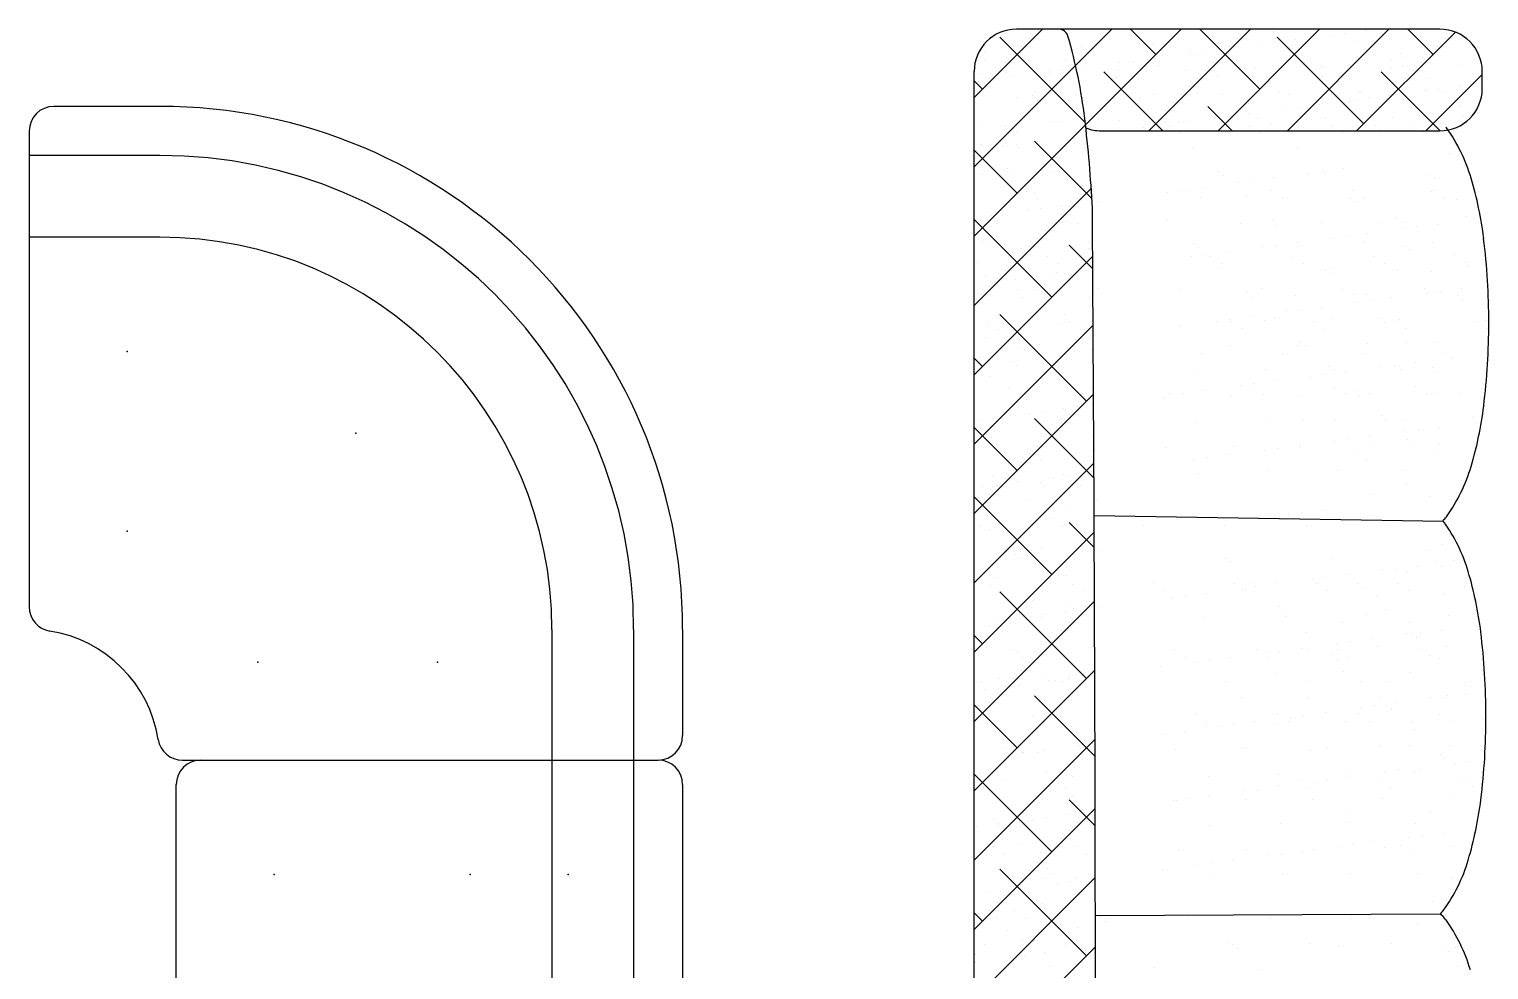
# Model space of a CAD drawing. Extents: x -42728 to 99010, y -18674 to 47645.
# Drawn here: x -560 to 1674, y 7166 to 8604 of the extents above; entities that cross this region are included whole.
import ezdxf

# ---------------------------------------------------------------- set-up
doc = ezdxf.new("R2010")
doc.units = 0
doc.header["$LTSCALE"] = 100
doc.header["$MEASUREMENT"] = 0
doc.layers.get('0').update_dxf_attribs({"linetype": 'CONTINUOUS'})

# ---------------------------------------------------------------- blocks, each defined once
blk = doc.blocks.new('A$C23C13721')
for p, q in [((0, 2538.2), (210.6, 2748.8)), ((0, 2432.1), (316.7, 2748.8)), ((0, 2644.2), (104.6, 2748.8)), ((712.8, 2748.8), (64.8, 2748.8)), ((278, 2710.1), (239.4, 2748.8)), ((267.2, 2593.3), (422.8, 2748.8)), ((437.1, 2657.1), (345.5, 2748.8)), ((373.3, 2593.3), (528.8, 2748.8)), ((479.4, 2593.3), (634.9, 2748.8)), ((613.1, 2748.4), (613.1, 2748.4)), ((702.3, 2710.1), (663.7, 2748.8)), ((170.1, 2606), (39.4, 2736.6)), ((272.3, 2725.4), (272.3, 2725.4)), ((377, 2726.7), (377, 2726.7)), ((438, 2725.5), (438, 2725.5)), ((458, 2745.2), (458, 2745.2)), ((458.8, 2728.2), (458.8, 2728.2)), ((596.2, 2604.1), (463.7, 2736.6)), ((479.3, 2726.2), (479.3, 2726.2)), ((491.4, 2732.5), (491.4, 2732.5)), ((545.7, 2739.7), (545.7, 2739.7)), ((566.5, 2742.4), (566.5, 2742.4)), ((585.4, 2593.3), (736.5, 2744.3)), ((587.4, 2730.1), (587.4, 2730.1)), ((599, 2746.7), (599, 2746.7)), ((692.1, 2731.5), (692.1, 2731.5)), ((15.3, 2715), (15.3, 2715)), ((61.9, 2722), (61.9, 2722)), ((164.3, 2721.5), (164.3, 2721.5)), ((170.4, 2718.2), (170.4, 2718.2)), ((276, 2704.1), (276, 2704.1)), ((330.4, 2716.8), (330.4, 2716.8)), ((330.4, 2711.3), (330.4, 2711.3)), ((337.8, 2710.1), (337.8, 2710.1)), ((351.2, 2714), (351.2, 2714)), ((383.7, 2718.3), (383.7, 2718.3)), ((492.8, 2713.3), (492.8, 2713.3)), ((652.9, 2711.9), (652.9, 2711.9)), ((660.3, 2705.2), (660.3, 2705.2)), ((0, 64.8), (0, 2684)), ((8, 2680.6), (8, 2680.6)), ((16.1, 2701.4), (16.1, 2701.4)), ((33, 2690.7), (33, 2690.7)), ((50.1, 2683.1), (50.1, 2683.1)), ((115, 2683), (115, 2683)), ((116, 2684.5), (116, 2684.5)), ((135.8, 2685.7), (135.8, 2685.7)), ((140.6, 2701.6), (140.6, 2701.6)), ((168.3, 2690), (168.3, 2690)), ((288.8, 2593.3), (198.5, 2683.6)), ((210.2, 2681.7), (210.2, 2681.7)), ((220.7, 2685.8), (220.7, 2685.8)), ((222.7, 2697.1), (222.7, 2697.1)), ((243.5, 2699.9), (243.5, 2699.9)), ((265.2, 2701.9), (265.2, 2701.9)), ((282.1, 2691.1), (282.1, 2691.1)), ((323, 2685.3), (323, 2685.3)), ((389.8, 2702.1), (389.8, 2702.1)), ((406.6, 2691.3), (406.6, 2691.3)), ((431.1, 2689.2), (431.1, 2689.2)), ((514.3, 2702.3), (514.3, 2702.3)), ((531.2, 2691.6), (531.2, 2691.6)), ((535.8, 2690.6), (535.8, 2690.6)), ((713.1, 2593.3), (622.8, 2683.6)), ((638.1, 2690.1), (638.1, 2690.1)), ((638.9, 2702.5), (638.9, 2702.5)), ((655.8, 2691.8), (655.8, 2691.8)), ((746.1, 2694), (746.1, 2694)), ((763.5, 2702.8), (763.5, 2702.8)), ((777.6, 2658.1), (777.6, 2684)), ((12.9, 2657.1), (0, 2670)), ((7.3, 2668.8), (7.3, 2668.8)), ((28.2, 2671.5), (28.2, 2671.5)), ((60.7, 2675.8), (60.7, 2675.8)), ((217.6, 2675), (217.6, 2675)), ((372.6, 2678.2), (372.6, 2678.2)), ((532.7, 2676.8), (532.7, 2676.8)), ((540, 2670.1), (540, 2670.1)), ((691.5, 2593.3), (777.6, 2679.4)), ((695.1, 2673.3), (695.1, 2673.3)), ((743.6, 2662.1), (743.6, 2662.1)), ((64.5, 2644.9), (64.5, 2644.9)), ((89.9, 2646.6), (89.9, 2646.6)), ((93.7, 2652), (93.7, 2652)), ((97.3, 2639.9), (97.3, 2639.9)), ((166.8, 2644.4), (166.8, 2644.4)), ((252.4, 2643.1), (252.4, 2643.1)), ((274.8, 2648.3), (274.8, 2648.3)), ((342.8, 2652.4), (342.8, 2652.4)), ((379.5, 2649.6), (379.5, 2649.6)), ((412.4, 2641.7), (412.4, 2641.7)), ((467.4, 2652.6), (467.4, 2652.6)), ((481.8, 2649.2), (481.8, 2649.2)), ((574.8, 2638.2), (574.8, 2638.2)), ((582.6, 2640.9), (582.6, 2640.9)), ((589.9, 2653), (589.9, 2653)), ((591.9, 2652.9), (591.9, 2652.9)), ((603.4, 2643.7), (603.4, 2643.7)), ((635.9, 2648), (635.9, 2648)), ((690.2, 2655.1), (690.2, 2655.1)), ((694.6, 2654.4), (694.6, 2654.4)), ((711.1, 2657.9), (711.1, 2657.9)), ((716.5, 2653.1), (716.5, 2653.1)), ((734.9, 2636.8), (734.9, 2636.8)), ((394.9, 2593.3), (357.6, 2630.6)), ((388.1, 2615.3), (388.1, 2615.3)), ((419.8, 2635), (419.8, 2635)), ((420.6, 2619.6), (420.6, 2619.6)), ((474.9, 2626.8), (474.9, 2626.8)), ((495.7, 2629.5), (495.7, 2629.5)), ((528.2, 2633.8), (528.2, 2633.8)), ((538.3, 2613.5), (538.3, 2613.5)), ((742.3, 2630.1), (742.3, 2630.1)), ((748.7, 2616.9), (748.7, 2616.9)), ((10.5, 2603.5), (10.5, 2603.5)), ((48.4, 2601.2), (48.4, 2601.2)), ((118.5, 2607.4), (118.5, 2607.4)), ((132.1, 2608), (132.1, 2608)), ((194.4, 2593.3), (712.8, 2593.3)), ((223.2, 2608.7), (223.2, 2608.7)), ((259.6, 2598.4), (259.6, 2598.4)), ((280.4, 2601.2), (280.4, 2601.2)), ((292.2, 2606.6), (292.2, 2606.6)), ((299.5, 2599.9), (299.5, 2599.9)), ((312.9, 2605.4), (312.9, 2605.4)), ((325.6, 2608.2), (325.6, 2608.2)), ((367.2, 2612.6), (367.2, 2612.6)), ((422.1, 2601.9), (422.1, 2601.9)), ((433.6, 2612.1), (433.6, 2612.1)), ((439, 2591.2), (439, 2591.2)), ((454.6, 2603.1), (454.6, 2603.1)), ((546.7, 2602.1), (546.7, 2602.1)), ((563.5, 2591.4), (563.5, 2591.4)), ((614.6, 2601.7), (614.6, 2601.7)), ((622, 2594.9), (622, 2594.9)), ((640.6, 2613), (640.6, 2613)), ((671.2, 2602.4), (671.2, 2602.4)), ((688.1, 2591.6), (688.1, 2591.6)), ((11.9, 2572.9), (11.9, 2572.9)), ((44.2, 2570.1), (44.2, 2570.1)), ((65, 2572.8), (65, 2572.8)), ((65.3, 2590.5), (65.3, 2590.5)), ((180.2, 2489.8), (92.4, 2577.5)), ((97.6, 2577.1), (97.6, 2577.1)), ((151.9, 2584.2), (151.9, 2584.2)), ((171.9, 2571.5), (171.9, 2571.5)), ((189.8, 2590.7), (189.8, 2590.7)), ((314.4, 2590.9), (314.4, 2590.9)), ((65.9, 2498), (0, 2563.9)), ((1.4, 2551.6), (1.4, 2551.6)), ((67, 2567.8), (67, 2567.8)), ((126, 2551.8), (126, 2551.8)), ((169.3, 2567.3), (169.3, 2567.3)), ((179.3, 2564.8), (179.3, 2564.8)), ((334.3, 2568), (334.3, 2568)), ((494.4, 2566.6), (494.4, 2566.6)), ((727.1, 2556.4), (727.1, 2556.4)), ((13, 2526.4), (13, 2526.4)), ((51.7, 2536.4), (51.7, 2536.4)), ((59, 2529.6), (59, 2529.6)), ((121.1, 2530.3), (121.1, 2530.3)), ((374.2, 2531.5), (374.2, 2531.5)), ((381.5, 2524.7), (381.5, 2524.7)), ((511.8, 2528.1), (511.8, 2528.1)), ((532.6, 2530.8), (532.6, 2530.8)), ((536.6, 2528), (536.6, 2528)), ((565.1, 2535.1), (565.1, 2535.1)), ((696.6, 2526.6), (696.6, 2526.6)), ((751.2, 2539.8), (751.2, 2539.8)), ((0, 2326), (179.3, 2505.3)), ((317.3, 2502.4), (317.3, 2502.4)), ((349.8, 2506.7), (349.8, 2506.7)), ((404.1, 2513.9), (404.1, 2513.9)), ((424.9, 2516.6), (424.9, 2516.6)), ((457.5, 2520.9), (457.5, 2520.9)), ((579, 2502), (579, 2502)), ((703.5, 2502.2), (703.5, 2502.2)), ((704, 2519.8), (704, 2519.8)), ((69.5, 2490.8), (69.5, 2490.8)), ((80.7, 2501.1), (80.7, 2501.1)), ((93.8, 2497.8), (93.8, 2497.8)), ((97.6, 2490.3), (97.6, 2490.3)), ((171.8, 2490.3), (171.8, 2490.3)), ((188.8, 2485.5), (188.8, 2485.5)), ((296.4, 2499.7), (296.4, 2499.7)), ((329.8, 2501.5), (329.8, 2501.5)), ((346.7, 2490.8), (346.7, 2490.8)), ((416.3, 2492.8), (416.3, 2492.8)), ((454.4, 2501.8), (454.4, 2501.8)), ((471.3, 2491), (471.3, 2491)), ((576.4, 2491.5), (576.4, 2491.5)), ((583.8, 2484.7), (583.8, 2484.7)), ((595.8, 2491.2), (595.8, 2491.2)), ((699.6, 2500.2), (699.6, 2500.2)), ((720.4, 2491.5), (720.4, 2491.5)), ((738.8, 2487.9), (738.8, 2487.9)), ((118.9, 2338.9), (0, 2457.8)), ((26.8, 2464.2), (26.8, 2464.2)), ((81.1, 2471.4), (81.1, 2471.4)), ((101.9, 2474.1), (101.9, 2474.1)), ((133.7, 2461.3), (133.7, 2461.3)), ((134.4, 2478.4), (134.4, 2478.4)), ((296.1, 2457.7), (296.1, 2457.7)), ((645.7, 2458.8), (645.7, 2458.8)), ((753.7, 2462.7), (753.7, 2462.7)), ((764, 2457.7), (764, 2457.7)), ((15.5, 2449.4), (15.5, 2449.4)), ((33.7, 2451.4), (33.7, 2451.4)), ((123.6, 2453.3), (123.6, 2453.3)), ((141, 2454.5), (141, 2454.5)), ((158.3, 2451.6), (158.3, 2451.6)), ((407.4, 2452.1), (407.4, 2452.1)), ((456.1, 2456.4), (456.1, 2456.4)), ((463.5, 2449.6), (463.5, 2449.6)), ((532, 2452.3), (532, 2452.3)), ((602, 2436.4), (602, 2436.4)), ((618.6, 2452.8), (618.6, 2452.8)), ((656.3, 2443.5), (656.3, 2443.5)), ((656.5, 2452.5), (656.5, 2452.5)), ((677.2, 2446.3), (677.2, 2446.3)), ((709.7, 2450.5), (709.7, 2450.5)), ((13.4, 2426.2), (13.4, 2426.2)), ((20.8, 2419.4), (20.8, 2419.4)), ((72, 2413.7), (72, 2413.7)), ((181.6, 2382.3), (145.5, 2418.4)), ((174.3, 2413.2), (174.3, 2413.2)), ((175.8, 2422.6), (175.8, 2422.6)), ((335.9, 2421.3), (335.9, 2421.3)), ((343.3, 2414.5), (343.3, 2414.5)), ((441, 2415.2), (441, 2415.2)), ((461.8, 2417.9), (461.8, 2417.9)), ((494.3, 2422.2), (494.3, 2422.2)), ((498.3, 2417.7), (498.3, 2417.7)), ((548.7, 2429.3), (548.7, 2429.3)), ((569.5, 2432.1), (569.5, 2432.1)), ((597.4, 2421.8), (597.4, 2421.8)), ((658.4, 2416.3), (658.4, 2416.3)), ((702.1, 2423.2), (702.1, 2423.2)), ((0, 2220), (181.5, 2401.4)), ((113, 2400.9), (113, 2400.9)), ((129.9, 2390.2), (129.9, 2390.2)), ((333.3, 2401), (333.3, 2401)), ((354.1, 2403.7), (354.1, 2403.7)), ((362.1, 2401.4), (362.1, 2401.4)), ((379, 2390.6), (379, 2390.6)), ((386.7, 2408), (386.7, 2408)), ((486.7, 2401.6), (486.7, 2401.6)), ((503.6, 2390.8), (503.6, 2390.8)), ((611.3, 2401.8), (611.3, 2401.8)), ((628.1, 2391.1), (628.1, 2391.1)), ((665.7, 2409.6), (665.7, 2409.6)), ((735.8, 2402), (735.8, 2402)), ((752.7, 2391.3), (752.7, 2391.3)), ((5.3, 2389.9), (5.3, 2389.9)), ((18.1, 2372.3), (18.1, 2372.3)), ((55.6, 2387.5), (55.6, 2387.5)), ((118, 2372.6), (118, 2372.6)), ((126.1, 2376.2), (126.1, 2376.2)), ((138.8, 2375.4), (138.8, 2375.4)), ((171.3, 2379.7), (171.3, 2379.7)), ((378.1, 2382.6), (378.1, 2382.6)), ((538.1, 2381.2), (538.1, 2381.2)), ((545.5, 2374.5), (545.5, 2374.5)), ((545.9, 2382.3), (545.9, 2382.3)), ((648.2, 2381.8), (648.2, 2381.8)), ((700.5, 2377.7), (700.5, 2377.7)), ((756.2, 2385.7), (756.2, 2385.7)), ((10.3, 2358.5), (10.3, 2358.5)), ((31.1, 2361.2), (31.1, 2361.2)), ((63.6, 2365.5), (63.6, 2365.5)), ((66, 2351.3), (66, 2351.3)), ((95.4, 2351), (95.4, 2351)), ((190.6, 2351.5), (190.6, 2351.5)), ((315.2, 2351.7), (315.2, 2351.7)), ((417.9, 2346.1), (417.9, 2346.1)), ((439.7, 2351.9), (439.7, 2351.9)), ((564.3, 2352.2), (564.3, 2352.2)), ((688.9, 2352.4), (688.9, 2352.4)), ((704.7, 2346.1), (704.7, 2346.1)), ((714, 2347.5), (714, 2347.5)), ((746.6, 2351.8), (746.6, 2351.8)), ((74.5, 2336.6), (74.5, 2336.6)), ((102.8, 2344.3), (102.8, 2344.3)), ((176.9, 2336.1), (176.9, 2336.1)), ((425.3, 2339.4), (425.3, 2339.4)), ((491.9, 2340.9), (491.9, 2340.9)), ((531.2, 2323.5), (531.2, 2323.5)), ((580.3, 2342.6), (580.3, 2342.6)), ((585.5, 2330.6), (585.5, 2330.6)), ((600, 2344.8), (600, 2344.8)), ((606.4, 2333.4), (606.4, 2333.4)), ((638.9, 2337.7), (638.9, 2337.7)), ((693.2, 2344.8), (693.2, 2344.8)), ((740.4, 2341.2), (740.4, 2341.2)), ((747.7, 2334.5), (747.7, 2334.5)), ((172, 2179.8), (39.4, 2312.4)), ((137.6, 2312.4), (137.6, 2312.4)), ((370.2, 2302.3), (370.2, 2302.3)), ((391, 2305), (391, 2305)), ((394.4, 2301.2), (394.4, 2301.2)), ((423.5, 2309.3), (423.5, 2309.3)), ((443.7, 2303.9), (443.7, 2303.9)), ((460, 2307.5), (460, 2307.5)), ((477.9, 2316.5), (477.9, 2316.5)), ((498.7, 2319.2), (498.7, 2319.2)), ((519, 2301.4), (519, 2301.4)), ((548.4, 2305.2), (548.4, 2305.2)), ((620.1, 2306.1), (620.1, 2306.1)), ((643.6, 2301.7), (643.6, 2301.7)), ((650.7, 2304.7), (650.7, 2304.7)), ((768.1, 2301.9), (768.1, 2301.9)), ((782.5, 2302.6), (782.5, 2302.6)), ((0, 2113.9), (182.2, 2296)), ((20.6, 2295.2), (20.6, 2295.2)), ((20.7, 2300.5), (20.7, 2300.5)), ((37.6, 2289.8), (37.6, 2289.8)), ((128.6, 2299.1), (128.6, 2299.1)), ((145.3, 2300.7), (145.3, 2300.7)), ((162.2, 2290), (162.2, 2290)), ((315.9, 2295.1), (315.9, 2295.1)), ((411.3, 2290.5), (411.3, 2290.5)), ((535.9, 2290.7), (535.9, 2290.7)), ((627.5, 2299.4), (627.5, 2299.4)), ((660.4, 2290.9), (660.4, 2290.9)), ((785, 2291.1), (785, 2291.1)), ((17.3, 2277.3), (17.3, 2277.3)), ((47.2, 2259.8), (47.2, 2259.8)), ((68, 2262.5), (68, 2262.5)), ((77.1, 2259.5), (77.1, 2259.5)), ((100.5, 2266.8), (100.5, 2266.8)), ((154.9, 2273.9), (154.9, 2273.9)), ((175.7, 2276.7), (175.7, 2276.7)), ((177.4, 2275.9), (177.4, 2275.9)), ((179.4, 2259.1), (179.4, 2259.1)), ((392.1, 2264.3), (392.1, 2264.3)), ((494.4, 2263.8), (494.4, 2263.8)), ((499.9, 2271), (499.9, 2271)), ((507.2, 2264.3), (507.2, 2264.3)), ((602.5, 2267.7), (602.5, 2267.7)), ((662.3, 2267.5), (662.3, 2267.5)), ((707.2, 2269), (707.2, 2269)), ((12.9, 2232.8), (0, 2245.7)), ((57.1, 2240.8), (57.1, 2240.8)), ((64.5, 2234.1), (64.5, 2234.1)), ((98.3, 2251.1), (98.3, 2251.1)), ((347.5, 2251.5), (347.5, 2251.5)), ((472, 2251.8), (472, 2251.8)), ((596.6, 2252), (596.6, 2252)), ((643.2, 2234.7), (643.2, 2234.7)), ((675.8, 2238.9), (675.8, 2238.9)), ((721.2, 2252.2), (721.2, 2252.2)), ((730.1, 2246.1), (730.1, 2246.1)), ((783.4, 2253.1), (783.4, 2253.1)), ((23.1, 2218.1), (23.1, 2218.1)), ((131.1, 2222), (131.1, 2222)), ((338.2, 2222.9), (338.2, 2222.9)), ((446.2, 2226.8), (446.2, 2226.8)), ((514.8, 2217.7), (514.8, 2217.7)), ((535.6, 2220.5), (535.6, 2220.5)), ((542, 2232.4), (542, 2232.4)), ((550.9, 2228.1), (550.9, 2228.1)), ((568.1, 2224.8), (568.1, 2224.8)), ((622.4, 2231.9), (622.4, 2231.9)), ((653.2, 2227.6), (653.2, 2227.6)), ((702.1, 2231), (702.1, 2231)), ((709.5, 2224.2), (709.5, 2224.2)), ((0, 2007.8), (182.8, 2190.6)), ((53, 2200.4), (53, 2200.4)), ((69.9, 2189.6), (69.9, 2189.6)), ((99.3, 2202.2), (99.3, 2202.2)), ((177.6, 2200.6), (177.6, 2200.6)), ((299.4, 2189.4), (299.4, 2189.4)), ((320.2, 2192.1), (320.2, 2192.1)), ((352.7, 2196.4), (352.7, 2196.4)), ((407.1, 2203.6), (407.1, 2203.6)), ((426.7, 2201), (426.7, 2201)), ((427.9, 2206.3), (427.9, 2206.3)), ((443.6, 2190.3), (443.6, 2190.3)), ((460.4, 2210.6), (460.4, 2210.6)), ((551.3, 2201.3), (551.3, 2201.3)), ((568.2, 2190.5), (568.2, 2190.5)), ((581.8, 2195.9), (581.8, 2195.9)), ((589.2, 2189.1), (589.2, 2189.1)), ((605, 2190.6), (605, 2190.6)), ((675.9, 2201.5), (675.9, 2201.5)), ((692.7, 2190.7), (692.7, 2190.7)), ((709.7, 2191.9), (709.7, 2191.9)), ((744.3, 2192.3), (744.3, 2192.3)), ((79.6, 2182.5), (79.6, 2182.5)), ((137.4, 2168.1), (137.4, 2168.1)), ((181.9, 2182), (181.9, 2182)), ((289.9, 2185.9), (289.9, 2185.9)), ((394.6, 2187.2), (394.6, 2187.2)), ((497, 2186.7), (497, 2186.7)), ((6.1, 2150.7), (6.1, 2150.7)), ((29.7, 2153.9), (29.7, 2153.9)), ((84.1, 2161), (84.1, 2161)), ((183.4, 2062.3), (92.4, 2153.3)), ((104.9, 2163.8), (104.9, 2163.8)), ((130.6, 2150.9), (130.6, 2150.9)), ((133.7, 2145), (133.7, 2145)), ((139.1, 2165.7), (139.1, 2165.7)), ((146.5, 2158.9), (146.5, 2158.9)), ((340.7, 2145.8), (340.7, 2145.8)), ((448.7, 2149.7), (448.7, 2149.7)), ((504.3, 2151.6), (504.3, 2151.6)), ((553.4, 2151), (553.4, 2151)), ((624, 2157.2), (624, 2157.2)), ((628.9, 2151.8), (628.9, 2151.8)), ((655.7, 2150.5), (655.7, 2150.5)), ((763.8, 2154.4), (763.8, 2154.4)), ((767, 2147.4), (767, 2147.4)), ((65.9, 2073.7), (0, 2139.6)), ((18.9, 2130.6), (18.9, 2130.6)), ((25.6, 2141.1), (25.6, 2141.1)), ((26.3, 2123.8), (26.3, 2123.8)), ((181.3, 2127), (181.3, 2127)), ((605, 2126.1), (605, 2126.1)), ((659.3, 2133.2), (659.3, 2133.2)), ((680.1, 2136), (680.1, 2136)), ((712.6, 2140.2), (712.6, 2140.2)), ((82.1, 2105.4), (82.1, 2105.4)), ((85.3, 2100.2), (85.3, 2100.2)), ((184.4, 2104.9), (184.4, 2104.9)), ((292.5, 2108.8), (292.5, 2108.8)), ((397.2, 2110.1), (397.2, 2110.1)), ((444, 2104.9), (444, 2104.9)), ((464.8, 2107.6), (464.8, 2107.6)), ((497.3, 2111.9), (497.3, 2111.9)), ((499.5, 2109.6), (499.5, 2109.6)), ((551.6, 2119), (551.6, 2119)), ((572.5, 2121.8), (572.5, 2121.8)), ((583.6, 2101.1), (583.6, 2101.1)), ((607.5, 2113.5), (607.5, 2113.5)), ((663.8, 2120.8), (663.8, 2120.8)), ((671.2, 2114), (671.2, 2114)), ((708.2, 2101.3), (708.2, 2101.3)), ((712.2, 2114.9), (712.2, 2114.9)), ((0, 1901.8), (183.3, 2085.1)), ((61.1, 2091.9), (61.1, 2091.9)), ((102.2, 2089.4), (102.2, 2089.4)), ((336.3, 2090.7), (336.3, 2090.7)), ((357.1, 2093.4), (357.1, 2093.4)), ((389.6, 2097.7), (389.6, 2097.7)), ((600.5, 2090.3), (600.5, 2090.3)), ((28.1, 2064), (28.1, 2064)), ((66.6, 2055.2), (66.6, 2055.2)), ((100.9, 2055.5), (100.9, 2055.5)), ((120.9, 2062.3), (120.9, 2062.3)), ((136.2, 2067.9), (136.2, 2067.9)), ((141.8, 2065.1), (141.8, 2065.1)), ((174.3, 2069.4), (174.3, 2069.4)), ((343.2, 2068.7), (343.2, 2068.7)), ((451.2, 2072.6), (451.2, 2072.6)), ((555.9, 2074), (555.9, 2074)), ((658.3, 2073.5), (658.3, 2073.5)), ((118.9, 1914.6), (0, 2033.6)), ((13.3, 2048.2), (13.3, 2048.2)), ((34.1, 2050.9), (34.1, 2050.9)), ((38.4, 2050.5), (38.4, 2050.5)), ((108.2, 2048.7), (108.2, 2048.7)), ((162.9, 2050.8), (162.9, 2050.8)), ((610, 2036.5), (610, 2036.5)), ((661.2, 2051.7), (661.2, 2051.7)), ((696.2, 2034.5), (696.2, 2034.5)), ((745.8, 2045.6), (745.8, 2045.6)), ((84.6, 2028.3), (84.6, 2028.3)), ((143, 2016.8), (143, 2016.8)), ((186.9, 2027.8), (186.9, 2027.8)), ((534.2, 2013.2), (534.2, 2013.2)), ((10, 1989.1), (10, 1989.1)), ((117.7, 2000), (117.7, 2000)), ((134.5, 1989.3), (134.5, 1989.3)), ((138.7, 1990.8), (138.7, 1990.8)), ((183.9, 1955.7), (145.5, 1994.2)), ((718.4, 1995.8), (183.7, 2004.1)), ((242.2, 2000.3), (242.2, 2000.3)), ((259.1, 1989.5), (259.1, 1989.5)), ((366.8, 2000.5), (366.8, 2000.5)), ((383.7, 1989.7), (383.7, 1989.7)), ((480.8, 2006.2), (480.8, 2006.2)), ((501.7, 2008.9), (501.7, 2008.9)), ((508.2, 1990), (508.2, 1990)), ((632.8, 1990.2), (632.8, 1990.2)), ((0, 1795.7), (183.8, 1979.5)), ((22.8, 1981.7), (22.8, 1981.7)), ((30.7, 1986.9), (30.7, 1986.9)), ((178.6, 1966.4), (178.6, 1966.4)), ((182.9, 1980.3), (182.9, 1980.3)), ((50.2, 1949.5), (50.2, 1949.5)), ((62.6, 1945.2), (62.6, 1945.2)), ((70.7, 1950.4), (70.7, 1950.4)), ((71, 1952.2), (71, 1952.2)), ((87.1, 1951.3), (87.1, 1951.3)), ((103.5, 1956.5), (103.5, 1956.5)), ((157.8, 1963.6), (157.8, 1963.6)), ((195.2, 1950.6), (195.2, 1950.6)), ((693.5, 1951.5), (693.5, 1951.5)), ((717.3, 1960.7), (717.3, 1960.7)), ((70, 1938.5), (70, 1938.5)), ((385.1, 1940.3), (385.1, 1940.3)), ((392.5, 1933.6), (392.5, 1933.6)), ((547.5, 1936.8), (547.5, 1936.8)), ((625.4, 1921.6), (625.4, 1921.6)), ((646.2, 1924.4), (646.2, 1924.4)), ((678.7, 1928.6), (678.7, 1928.6)), ((707.6, 1935.4), (707.6, 1935.4)), ((714.9, 1928.6), (714.9, 1928.6)), ((733.1, 1935.8), (733.1, 1935.8)), ((25.4, 1899.6), (25.4, 1899.6)), ((33.2, 1909.9), (33.2, 1909.9)), ((104.8, 1906.6), (104.8, 1906.6)), ((141.2, 1913.7), (141.2, 1913.7)), ((150, 1899.9), (150, 1899.9)), ((274.5, 1900.1), (274.5, 1900.1)), ((399.1, 1900.3), (399.1, 1900.3)), ((427.3, 1901.7), (427.3, 1901.7)), ((463.4, 1900.3), (463.4, 1900.3)), ((517.7, 1907.4), (517.7, 1907.4)), ((523.7, 1900.5), (523.7, 1900.5)), ((538.5, 1910.2), (538.5, 1910.2)), ((571.1, 1914.5), (571.1, 1914.5)), ((587.3, 1900.3), (587.3, 1900.3)), ((648.2, 1900.8), (648.2, 1900.8)), ((663.3, 1919.3), (663.3, 1919.3)), ((172, 1755.5), (39.4, 1888.1)), ((42.3, 1888.9), (42.3, 1888.9)), ((166.8, 1889.1), (166.8, 1889.1)), ((291.4, 1889.3), (291.4, 1889.3)), ((302.4, 1879.1), (302.4, 1879.1)), ((323.2, 1881.8), (323.2, 1881.8)), ((355.7, 1886.1), (355.7, 1886.1)), ((410, 1893.3), (410, 1893.3)), ((416, 1889.6), (416, 1889.6)), ((430.9, 1896), (430.9, 1896)), ((540.5, 1889.8), (540.5, 1889.8)), ((594.7, 1893.5), (594.7, 1893.5)), ((615.1, 1882.3), (615.1, 1882.3)), ((665.1, 1890), (665.1, 1890)), ((719.8, 1883.7), (719.8, 1883.7)), ((749.7, 1896.8), (749.7, 1896.8)), ((0, 1689.6), (184.3, 1873.9)), ((89.7, 1874.2), (89.7, 1874.2)), ((140.4, 1857.8), (140.4, 1857.8)), ((144.6, 1870.1), (144.6, 1870.1)), ((152, 1863.3), (152, 1863.3)), ((194.7, 1864.9), (194.7, 1864.9)), ((467.1, 1865.2), (467.1, 1865.2)), ((474.4, 1858.4), (474.4, 1858.4)), ((629.5, 1861.6), (629.5, 1861.6)), ((0.2, 1839.3), (0.2, 1839.3)), ((24.3, 1835), (24.3, 1835)), ((32.7, 1843.6), (32.7, 1843.6)), ((35.7, 1832.8), (35.7, 1832.8)), ((87, 1850.7), (87, 1850.7)), ((103, 1850.2), (103, 1850.2)), ((107.9, 1853.5), (107.9, 1853.5)), ((143.7, 1836.7), (143.7, 1836.7)), ((352.1, 1850.7), (352.1, 1850.7)), ((476.7, 1850.9), (476.7, 1850.9)), ((563.5, 1842.7), (563.5, 1842.7)), ((601.2, 1851.1), (601.2, 1851.1)), ((665.8, 1842.3), (665.8, 1842.3)), ((725.8, 1851.3), (725.8, 1851.3)), ((769.9, 1837.1), (769.9, 1837.1)), ((12.9, 1808.6), (0, 1821.4)), ((31.7, 1828.2), (31.7, 1828.2)), ((509.2, 1826.5), (509.2, 1826.5)), ((575.4, 1811.5), (575.4, 1811.5)), ((607.9, 1815.8), (607.9, 1815.8)), ((662.3, 1822.9), (662.3, 1822.9)), ((669.3, 1825.2), (669.3, 1825.2)), ((676.7, 1818.4), (676.7, 1818.4)), ((683.1, 1825.6), (683.1, 1825.6)), ((715.6, 1829.9), (715.6, 1829.9)), ((57.7, 1799.5), (57.7, 1799.5)), ((66.5, 1796.3), (66.5, 1796.3)), ((74.6, 1788.7), (74.6, 1788.7)), ((92.2, 1797.1), (92.2, 1797.1)), ((182.3, 1799.7), (182.3, 1799.7)), ((306.8, 1799.9), (306.8, 1799.9)), ((323.7, 1789.2), (323.7, 1789.2)), ((392.6, 1787.4), (392.6, 1787.4)), ((431.4, 1800.2), (431.4, 1800.2)), ((446.9, 1794.6), (446.9, 1794.6)), ((448.3, 1789.4), (448.3, 1789.4)), ((467.7, 1797.3), (467.7, 1797.3)), ((500.3, 1801.6), (500.3, 1801.6)), ((509.6, 1801.4), (509.6, 1801.4)), ((549.1, 1790.1), (549.1, 1790.1)), ((554.6, 1808.7), (554.6, 1808.7)), ((556, 1800.4), (556, 1800.4)), ((572.8, 1789.6), (572.8, 1789.6)), ((617.6, 1805.2), (617.6, 1805.2)), ((680.5, 1800.6), (680.5, 1800.6)), ((697.4, 1789.9), (697.4, 1789.9)), ((722.3, 1806.6), (722.3, 1806.6)), ((0, 1583.6), (184.6, 1768.2)), ((284.9, 1773.2), (284.9, 1773.2)), ((339.3, 1780.4), (339.3, 1780.4)), ((360.1, 1783.1), (360.1, 1783.1)), ((556.4, 1783.3), (556.4, 1783.3)), ((566, 1765.7), (566, 1765.7)), ((668.3, 1765.2), (668.3, 1765.2)), ((711.5, 1786.5), (711.5, 1786.5)), ((776.4, 1769.1), (776.4, 1769.1)), ((10.7, 1749.8), (10.7, 1749.8)), ((38.2, 1755.7), (38.2, 1755.7)), ((69.6, 1744.9), (69.6, 1744.9)), ((106.3, 1759.9), (106.3, 1759.9)), ((113.7, 1753.1), (113.7, 1753.1)), ((123.9, 1752), (123.9, 1752)), ((135.3, 1750), (135.3, 1750)), ((144.7, 1754.8), (144.7, 1754.8)), ((146.3, 1759.6), (146.3, 1759.6)), ((177.3, 1759.1), (177.3, 1759.1)), ((384.4, 1750.5), (384.4, 1750.5)), ((461.3, 1764.3), (461.3, 1764.3)), ((509, 1750.7), (509, 1750.7)), ((591.2, 1751.4), (591.2, 1751.4)), ((633.6, 1750.9), (633.6, 1750.9)), ((751.3, 1750), (751.3, 1750)), ((758.1, 1751.2), (758.1, 1751.2)), ((758.7, 1743.3), (758.7, 1743.3)), ((16.2, 1737.9), (16.2, 1737.9)), ((37.1, 1740.6), (37.1, 1740.6)), ((185, 1636.4), (92.4, 1729)), ((94.7, 1720), (94.7, 1720)), ((148.5, 1721.2), (148.5, 1721.2)), ((409.8, 1724.8), (409.8, 1724.8)), ((512.1, 1724.3), (512.1, 1724.3)), ((620.1, 1728.2), (620.1, 1728.2)), ((699.1, 1724.2), (699.1, 1724.2)), ((720, 1726.9), (720, 1726.9)), ((724.8, 1729.5), (724.8, 1729.5)), ((752.5, 1731.2), (752.5, 1731.2)), ((65.9, 1649.5), (0, 1715.4)), ((90, 1699.3), (90, 1699.3)), ((339.1, 1699.8), (339.1, 1699.8)), ((463.7, 1700), (463.7, 1700)), ((504.6, 1698.6), (504.6, 1698.6)), ((537.1, 1702.9), (537.1, 1702.9)), ((588.3, 1700.2), (588.3, 1700.2)), ((591.5, 1710), (591.5, 1710)), ((612.3, 1712.8), (612.3, 1712.8)), ((631, 1714.9), (631, 1714.9)), ((638.4, 1708.2), (638.4, 1708.2)), ((644.8, 1717), (644.8, 1717)), ((712.8, 1700.4), (712.8, 1700.4)), ((28.3, 1686.1), (28.3, 1686.1)), ((40.7, 1678.6), (40.7, 1678.6)), ((106.9, 1688.6), (106.9, 1688.6)), ((148.8, 1682.5), (148.8, 1682.5)), ((355.8, 1683.4), (355.8, 1683.4)), ((356, 1689), (356, 1689)), ((376.1, 1681.7), (376.1, 1681.7)), ((397, 1684.4), (397, 1684.4)), ((429.5, 1688.7), (429.5, 1688.7)), ((463.8, 1687.3), (463.8, 1687.3)), ((480.6, 1689.2), (480.6, 1689.2)), ((483.8, 1695.8), (483.8, 1695.8)), ((568.5, 1688.6), (568.5, 1688.6)), ((605.1, 1689.5), (605.1, 1689.5)), ((670.9, 1688.1), (670.9, 1688.1)), ((673.2, 1676.3), (673.2, 1676.3)), ((729.7, 1689.7), (729.7, 1689.7)), ((778.9, 1692), (778.9, 1692)), ((0, 1477.5), (185, 1662.5)), ((160.8, 1653.3), (160.8, 1653.3)), ((181.6, 1656.1), (181.6, 1656.1)), ((289.3, 1670.2), (289.3, 1670.2)), ((321.8, 1674.5), (321.8, 1674.5)), ((43, 1649.6), (43, 1649.6)), ((53.1, 1639.1), (53.1, 1639.1)), ((68.1, 1649.6), (68.1, 1649.6)), ((73.9, 1641.9), (73.9, 1641.9)), ((75.4, 1642.9), (75.4, 1642.9)), ((97.2, 1643), (97.2, 1643)), ((106.5, 1646.2), (106.5, 1646.2)), ((167.6, 1649.9), (167.6, 1649.9)), ((307.6, 1646.4), (307.6, 1646.4)), ((412.3, 1647.7), (412.3, 1647.7)), ((416.7, 1650.3), (416.7, 1650.3)), ((514.6, 1647.2), (514.6, 1647.2)), ((541.3, 1650.6), (541.3, 1650.6)), ((622.6, 1651.1), (622.6, 1651.1)), ((665.9, 1650.8), (665.9, 1650.8)), ((713, 1639.8), (713, 1639.8)), ((720.4, 1633), (720.4, 1633)), ((727.3, 1652.4), (727.3, 1652.4)), ((118.9, 1490.4), (0, 1609.3)), ((110.2, 1611), (110.2, 1611)), ((466.4, 1610.2), (466.4, 1610.2)), ((571.1, 1611.5), (571.1, 1611.5)), ((628.4, 1611.3), (628.4, 1611.3)), ((649.2, 1614), (649.2, 1614)), ((673.4, 1611), (673.4, 1611)), ((681.7, 1618.3), (681.7, 1618.3)), ((736, 1625.5), (736, 1625.5)), ((756.9, 1628.2), (756.9, 1628.2)), ((14.6, 1588.2), (14.6, 1588.2)), ((43.3, 1601.6), (43.3, 1601.6)), ((122.3, 1599.1), (122.3, 1599.1)), ((139.2, 1588.4), (139.2, 1588.4)), ((151.3, 1605.5), (151.3, 1605.5)), ((358.3, 1606.3), (358.3, 1606.3)), ((466.4, 1590), (466.4, 1590)), ((496, 1599.8), (496, 1599.8)), ((512.9, 1589.1), (512.9, 1589.1)), ((520.7, 1597.1), (520.7, 1597.1)), ((541.5, 1599.9), (541.5, 1599.9)), ((574, 1604.2), (574, 1604.2)), ((620.6, 1600), (620.6, 1600)), ((637.4, 1589.3), (637.4, 1589.3)), ((745.1, 1600.3), (745.1, 1600.3)), ((755.2, 1601.2), (755.2, 1601.2)), ((762, 1589.5), (762, 1589.5)), ((99.7, 1565.9), (99.7, 1565.9)), ((185.3, 1530.1), (145.5, 1569.9)), ((150.1, 1574.5), (150.1, 1574.5)), ((157.4, 1567.7), (157.4, 1567.7)), ((305.3, 1568.8), (305.3, 1568.8)), ((310.1, 1569.3), (310.1, 1569.3)), ((326.2, 1571.5), (326.2, 1571.5)), ((358.7, 1575.8), (358.7, 1575.8)), ((413, 1583), (413, 1583)), ((414.8, 1570.6), (414.8, 1570.6)), ((433.8, 1585.7), (433.8, 1585.7)), ((517.1, 1570.1), (517.1, 1570.1)), ((625.2, 1574), (625.2, 1574)), ((729.9, 1575.4), (729.9, 1575.4)), ((0, 1371.4), (185.3, 1556.7)), ((75.3, 1549.5), (75.3, 1549.5)), ((110.8, 1543.2), (110.8, 1543.2)), ((143.3, 1547.5), (143.3, 1547.5)), ((573.6, 1550.4), (573.6, 1550.4)), ((698.2, 1550.6), (698.2, 1550.6)), ((3.2, 1529), (3.2, 1529)), ((29.8, 1539.4), (29.8, 1539.4)), ((35.7, 1533.3), (35.7, 1533.3)), ((37.2, 1532.6), (37.2, 1532.6)), ((45.8, 1524.5), (45.8, 1524.5)), ((90, 1540.4), (90, 1540.4)), ((153.8, 1528.4), (153.8, 1528.4)), ((360.8, 1529.2), (360.8, 1529.2)), ((468.9, 1533.1), (468.9, 1533.1)), ((573.6, 1534.5), (573.6, 1534.5)), ((675.9, 1534), (675.9, 1534)), ((718.6, 1519.6), (718.6, 1519.6)), ((30, 1498.8), (30, 1498.8)), ((72, 1500.8), (72, 1500.8)), ((154.6, 1499), (154.6, 1499)), ((557.6, 1498.4), (557.6, 1498.4)), ((578.4, 1501.2), (578.4, 1501.2)), ((610.9, 1505.4), (610.9, 1505.4)), ((627.7, 1497), (627.7, 1497)), ((652.9, 1499.9), (652.9, 1499.9)), ((665.2, 1512.6), (665.2, 1512.6)), ((686.1, 1515.3), (686.1, 1515.3)), ((732.4, 1498.3), (732.4, 1498.3)), ((46.9, 1488), (46.9, 1488)), ((102.2, 1488.8), (102.2, 1488.8)), ((171.5, 1488.2), (171.5, 1488.2)), ((312.6, 1492.2), (312.6, 1492.2)), ((395.6, 1477.1), (395.6, 1477.1)), ((417.3, 1493.6), (417.3, 1493.6)), ((449.9, 1484.2), (449.9, 1484.2)), ((470.7, 1487), (470.7, 1487)), ((503.2, 1491.3), (503.2, 1491.3)), ((519.6, 1493.1), (519.6, 1493.1)), ((669.7, 1489.1), (669.7, 1489.1)), ((172, 1331.3), (39.4, 1463.9)), ((111.8, 1464.3), (111.8, 1464.3)), ((119.2, 1457.5), (119.2, 1457.5)), ((287.9, 1462.9), (287.9, 1462.9)), ((342.2, 1470.1), (342.2, 1470.1)), ((363, 1472.8), (363, 1472.8)), ((363.4, 1452.2), (363.4, 1452.2)), ((471.4, 1456), (471.4, 1456)), ((576.1, 1457.4), (576.1, 1457.4)), ((678.4, 1456.9), (678.4, 1456.9)), ((0, 1265.4), (185.5, 1450.8)), ((40, 1430.3), (40, 1430.3)), ((48.3, 1447.4), (48.3, 1447.4)), ((72.6, 1434.6), (72.6, 1434.6)), ((107.6, 1449.3), (107.6, 1449.3)), ((126.9, 1441.7), (126.9, 1441.7)), ((147.7, 1444.5), (147.7, 1444.5)), ((156.3, 1451.3), (156.3, 1451.3)), ((180.2, 1448.7), (180.2, 1448.7)), ((730.5, 1450.5), (730.5, 1450.5)), ((0.1, 1410.4), (0.1, 1410.4)), ((19.2, 1427.5), (19.2, 1427.5)), ((104.8, 1411.7), (104.8, 1411.7)), ((154, 1425.6), (154, 1425.6)), ((702.1, 1413.9), (702.1, 1413.9)), ((722.9, 1416.6), (722.9, 1416.6)), ((12.9, 1384.3), (0, 1397.2)), ((33.7, 1390.5), (33.7, 1390.5)), ((62.4, 1398.6), (62.4, 1398.6)), ((79.2, 1387.8), (79.2, 1387.8)), ((713.1, 1395.1), (185.6, 1392.6)), ((193.8, 1389.1), (193.8, 1389.1)), ((203.8, 1388.1), (203.8, 1388.1)), ((328.4, 1388.3), (328.4, 1388.3)), ((452.9, 1388.5), (452.9, 1388.5)), ((577.5, 1388.7), (577.5, 1388.7)), ((50.8, 1370.3), (50.8, 1370.3)), ((158.9, 1374.2), (158.9, 1374.2)), ((201.2, 1382.4), (201.2, 1382.4)), ((678.7, 1380.7), (678.7, 1380.7)), ((0, 1159.3), (185.6, 1344.9)), ((15.4, 1348.9), (15.4, 1348.9)), ((73.5, 1354), (73.5, 1354)), ((80.9, 1347.3), (80.9, 1347.3)), ((139.9, 1349.2), (139.9, 1349.2)), ((163.8, 1343), (163.8, 1343)), ((184.6, 1345.8), (184.6, 1345.8)), ((389.1, 1349.6), (389.1, 1349.6)), ((396, 1349.1), (396, 1349.1)), ((403.4, 1342.4), (403.4, 1342.4)), ((513.6, 1349.8), (513.6, 1349.8)), ((558.4, 1345.6), (558.4, 1345.6)), ((638.2, 1350.1), (638.2, 1350.1)), ((718.5, 1344.2), (718.5, 1344.2)), ((737.4, 1344.1), (737.4, 1344.1)), ((1.8, 1321.7), (1.8, 1321.7)), ((2.6, 1333.3), (2.6, 1333.3)), ((56.1, 1328.8), (56.1, 1328.8)), ((76.9, 1331.6), (76.9, 1331.6)), ((107.3, 1334.7), (107.3, 1334.7)), ((109.4, 1335.9), (109.4, 1335.9)), ((725.9, 1337.5), (725.9, 1337.5)), ((115.7, 1315.4), (115.7, 1315.4)), ((275.8, 1314), (275.8, 1314)), ((438.2, 1310.5), (438.2, 1310.5)), ((739, 1315.2), (739, 1315.2))]:
    blk.add_line(p, q)
for centre, radius, start, end in [((64.8, 2684), 64.8, 90, 180), ((129.6, 2734.2), 14.6, 16.2143, 90), ((712.8, 2684), 64.8, 0, 90), ((-615.3, 2517.6), 790.3, 6.8683, 16.2143), ((712.8, 2658.1), 64.8, 270, 0), ((-1779.7, 2377.4), 1963.1, 2.8563, 6.8683), ((194.4, 2658.1), 64.8, 248.8607, 270), ((695.1, 2577.9), 34.1, 35.695, 38.351), ((513.5, 2447.5), 257.8, 16.5723, 35.695), ((217.8, 2359.5), 566.3, 7.0271, 16.5723), ((-199597.6, 1088.7), 199783.4, 359.99997, 0.397621), ((-276.8, 2299.8), 1064.4, 359.9999, 6.9585), ((-256.1, 2299.8), 1043.8, 352.9729, 0), ((217.8, 2241.4), 566.3, 343.4277, 352.9729), ((513.5, 2153.4), 257.8, 324.305, 343.4277), ((695.1, 2022.9), 34.1, 310.9532, 324.305), ((690.7, 1975.9), 34.1, 35.695, 38.351), ((509.1, 1845.4), 257.8, 16.5723, 35.695), ((213.4, 1757.4), 566.3, 7.0271, 16.5723), ((-281.2, 1697.8), 1064.4, 359.9999, 6.9585), ((-260.5, 1697.8), 1043.8, 352.9729, 0), ((213.4, 1639.3), 566.3, 343.4277, 352.9729), ((509.1, 1551.3), 257.8, 324.305, 343.4277), ((690.7, 1420.9), 34.1, 310.9532, 324.305), ((693.9, 1366.8), 34.1, 35.695, 55.9168), ((512.3, 1236.3), 257.8, 16.5723, 35.695)]:
    blk.add_arc(centre, radius, start, end)
blk = doc.blocks.new('A$C17A83B8F')
for p, q in [((200, 2450), (37.5, 2450)), ((0, 2412.5), (0, 1684.5)), ((200, 2375), (0, 2375)), ((200, 2250), (0, 2250)), ((800, 1650), (800, 1450)), ((925, 1650), (925, 800)), ((1000, 1650), (1000, 1487.5)), ((234.5, 1450), (962.5, 1450)), ((262.5, 1450), (962.5, 1450)), ((800, 1450), (800, 800)), ((225, 837.5), (225, 1412.5)), ((1000, 1412.5), (1000, 832.1)), ((262.1, 800), (962.5, 800)), ((262.5, 800), (962.9, 800)), ((800, 200), (800, 800)), ((925, 800), (925, 75)), ((224.6, 37.5), (224.6, 762.5)), ((225, 31.7), (225, 768.3)), ((1000, 762.5), (1000, 37.5)), ((800, 200), (224.6, 200)), ((800, 200), (925, 75)), ((925, 75), (224.6, 75)), ((962.5, 0), (262.1, 0))]:
    blk.add_line(p, q)
for centre, radius, start, end in [((37.5, 2412.5), 37.5, 90, 180), ((200, 1650), 800, 0, 90), ((200, 1650), 725, 0, 90), ((200, 1650), 600, 0, 90), ((37.5, 1684.5), 37.5, 180, 260.9153), ((0, 1450), 200, 9.0847, 80.9153), ((234.5, 1487.5), 37.5, 189.0847, 270), ((962.5, 1487.5), 37.5, 270, 0), ((262.5, 1412.5), 37.5, 90, 180), ((962.5, 1412.5), 37.5, 0, 90), ((262.5, 837.5), 37.5, 180, 270), ((962.9, 837.5), 37.5, 270, 351.7191), ((262.1, 762.5), 37.5, 90, 180), ((962.5, 762.5), 37.5, 0, 90), ((262.1, 37.5), 37.5, 180, 270), ((962.5, 37.5), 37.5, 270, 0)]:
    blk.add_arc(centre, radius, start, end)
for p in [(150, 2075), (500, 1950), (150, 1800), (350, 1600), (625, 1600), (375, 1275), (675, 1275), (825, 1275), (375, 975), (675, 975), (825, 975), (350, 650), (625, 650), (350, 350), (625, 350)]:
    blk.add_point(p)

msp = doc.modelspace()

# ---------------------------------------------------------------- block references
for name, p in [('A$C23C13721', (886.23653, 5855.6613)), ('A$C17A83B8F', (-559.83847, 6036.27888))]:
    msp.add_blockref(name, p)

doc.saveas('drawing.dxf')
